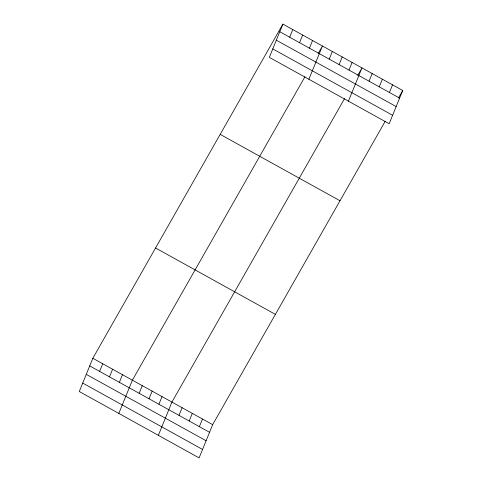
<?xml version="1.0" encoding="UTF-8"?>
<svg xmlns="http://www.w3.org/2000/svg" width="482" height="482" viewBox="0 0 482 482"><rect width="100%" height="100%" fill="white"/><g stroke="black" fill="none" stroke-linecap="round" stroke-linejoin="round"><path stroke-width="0.72" d="M282.898 24.1L269.33 57.346L389.161 123.729L402.729 90.483L282.898 24.1L92.839 358.271L79.271 391.517L199.102 457.9L212.67 424.654L385.269 121.187M99.605 371.387L102.726 363.747M109.492 376.864L112.613 369.224M119.379 382.34L122.494 374.701M118.819 413.423L132.381 380.178L304.979 76.71M139.153 393.294L142.268 385.654M289.664 37.216L292.785 29.577M149.034 398.771L152.155 391.131M299.551 42.693L302.672 35.053M158.921 404.247L162.042 396.608M309.438 48.17L312.553 40.53M158.361 435.33L171.929 402.084L344.522 98.617M308.872 79.253L322.44 46.007L318.162 53.526M178.997 415.37L182.112 407.73M329.212 59.123L332.327 51.484M189.179 421.009L192.3 413.369M339.093 64.6L342.214 56.96M199.367 426.654L202.482 419.015M348.98 70.077L352.101 62.437M348.42 101.16L361.988 67.914L357.71 75.433M369.055 81.199L372.17 73.553M379.238 86.838L382.359 79.199M389.426 92.484L392.541 84.838M398.451 98.003L402.729 90.483M279.777 31.74L399.608 98.123M276.331 40.193L396.162 106.576M272.776 48.893L392.607 115.276M220.178 134.376L340.009 200.759M155.559 247.995L275.391 314.378M92.839 358.271L212.67 424.654M89.718 365.91L209.55 432.294M86.272 374.363L206.103 440.747M82.723 383.07L202.548 449.453"/></g></svg>
